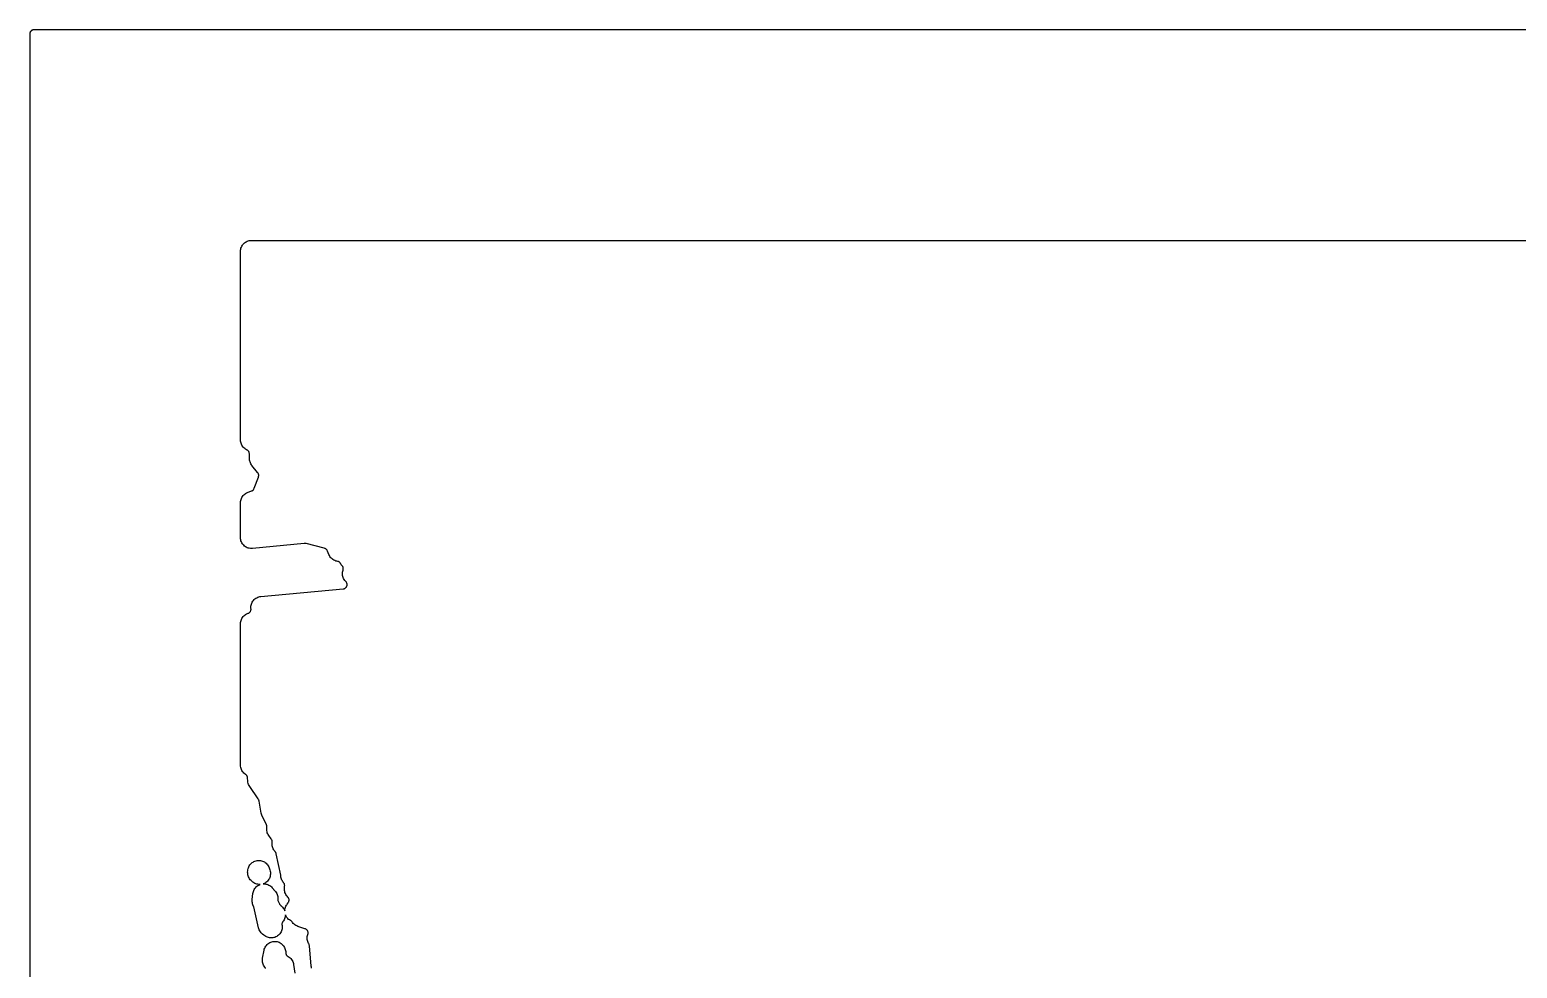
# Model space of a CAD drawing. Header units: metres. Extents: x 0 to 400, y 0 to 202.
# Drawn here: x -0.3 to 88, y 146.8 to 202.5 of the extents above; entities that cross this region are included whole.
import ezdxf

# ---------------------------------------------------------------- set-up
doc = ezdxf.new("R2010")
doc.units = ezdxf.units.M

msp = doc.modelspace()

# ---------------------------------------------------------------- linework, layer by layer
for points in [[(399.985, 202.4526), (0.015, 202.4526), (-0.026, 202.4506), (-0.047, 202.4476), (-0.069, 202.4416), (-0.097, 202.4316), (-0.119, 202.4216), (-0.14, 202.4086), (-0.158, 202.3956), (-0.177, 202.3776), (-0.195, 202.3586), (-0.208, 202.3406), (-0.221, 202.3196), (-0.231, 202.2976), (-0.241, 202.2696), (-0.247, 202.2476), (-0.25, 202.2266), (-0.252, 202.1856), (-0.252, 0.0146)], [(16.471, 146.7536), (16.454, 146.8196), (16.445, 146.8876), (16.338, 148.0886), (16.332, 148.1276), (16.327, 148.1516), (16.318, 148.1766), (16.308, 148.1986), (16.295, 148.2196), (16.266, 148.2756), (16.243, 148.3346), (16.225, 148.3946), (16.213, 148.4566), (16.208, 148.5196), (16.208, 148.5826), (16.215, 148.6446), (16.227, 148.7066), (16.246, 148.7666), (16.251, 148.7826), (16.257, 148.8046), (16.261, 148.8306), (16.262, 148.8546), (16.261, 148.8766), (16.257, 148.9036), (16.252, 148.9286), (16.244, 148.9496), (16.235, 148.9696), (16.222, 148.9926), (16.209, 149.0106), (16.193, 149.0286), (16.172, 149.0486), (16.157, 149.0606), (16.136, 149.0736), (16.111, 149.0856), (16.074, 149.1006), (15.657, 149.2396), (15.595, 149.2636), (15.537, 149.2946), (15.481, 149.3306), (15.43, 149.3716), (15.383, 149.4186), (15.341, 149.4696), (15.308, 149.5136), (15.293, 149.5306), (15.272, 149.5486), (15.254, 149.5616), (15.209, 149.5876), (15.156, 149.6206), (15.107, 149.6576), (15.062, 149.7006), (15.021, 149.7466), (14.985, 149.7966), (14.954, 149.8496), (14.927, 149.9056), (14.919, 149.9296), (14.919, 149.9226), (14.914, 149.8606), (14.904, 149.7996), (14.887, 149.7396), (14.865, 149.6816), (14.838, 149.6256), (14.805, 149.5726), (14.768, 149.5236), (14.759, 149.5136), (14.745, 149.4926), (14.734, 149.4716), (14.725, 149.4486), (14.717, 149.4226), (14.713, 149.4006), (14.71, 149.3756), (14.711, 149.3466), (14.715, 149.3026), (14.72, 149.2746), (14.724, 149.2126), (14.722, 149.1496), (14.714, 149.0876), (14.7, 149.0276), (14.68, 148.9676), (14.655, 148.9106), (14.624, 148.8566), (14.588, 148.8056), (14.548, 148.7576), (14.503, 148.7146), (14.454, 148.6756), (14.401, 148.6426), (14.346, 148.6136), (14.288, 148.5906), (14.228, 148.5726), (14.167, 148.5606), (14.105, 148.5556), (14.042, 148.5556), (13.98, 148.5616), (13.919, 148.5736), (13.859, 148.5916), (13.801, 148.6156), (13.746, 148.6446), (13.694, 148.6796), (13.674, 148.6956), (13.671, 148.6976), (13.645, 148.7186), (13.564, 148.7796), (13.515, 148.8206), (13.47, 148.8666), (13.43, 148.9166), (13.396, 148.9706), (13.367, 149.0276), (13.343, 149.0876), (13.326, 149.1486), (13.038, 150.3916), (13.027, 150.4306), (13.017, 150.4566), (13.012, 150.4656), (12.987, 150.5226), (12.968, 150.5816), (12.954, 150.6426), (12.946, 150.7036), (12.944, 150.7656), (12.948, 150.8286), (12.989, 151.1926), (12.999, 151.2546), (13.015, 151.3156), (13.037, 151.3746), (13.065, 151.4316), (13.098, 151.4856), (13.136, 151.5356), (13.179, 151.5816), (13.226, 151.6236), (13.277, 151.6616), (13.332, 151.6936), (13.389, 151.7196), (13.415, 151.7286), (13.401, 151.7276), (13.337, 151.7286), (13.274, 151.7366), (13.212, 151.7506), (13.151, 151.7696), (13.092, 151.7956), (13.037, 151.8266), (12.984, 151.8636), (12.936, 151.9046), (12.881, 151.9566), (12.834, 152.0056), (12.793, 152.0596), (12.757, 152.1176), (12.728, 152.1786), (12.705, 152.2426), (12.689, 152.3086), (12.68, 152.3756), (12.679, 152.3886), (12.678, 152.3936), (12.674, 152.4646), (12.677, 152.5356), (12.689, 152.6056), (12.707, 152.6746), (12.707, 152.6746), (12.72, 152.7136), (12.744, 152.7736), (12.773, 152.8306), (12.808, 152.8856), (12.848, 152.9356), (12.893, 152.9816), (12.942, 153.0236), (12.995, 153.0606), (13.051, 153.0916), (13.111, 153.1166), (13.172, 153.1356), (13.235, 153.1486), (13.299, 153.1556), (13.364, 153.1556), (13.428, 153.1496), (13.491, 153.1376), (13.553, 153.1186), (13.612, 153.0946), (13.669, 153.0636), (13.722, 153.0276), (13.772, 152.9866), (13.817, 152.9416), (13.858, 152.8916), (13.893, 152.8376), (13.923, 152.7806), (13.947, 152.7206), (13.993, 152.5876), (14.011, 152.5266), (14.023, 152.4636), (14.029, 152.3996), (14.028, 152.3356), (14.021, 152.2726), (14.007, 152.2096), (13.988, 152.1496), (13.963, 152.0906), (13.932, 152.0346), (13.896, 151.9816), (13.855, 151.9336), (13.809, 151.8886), (13.759, 151.8496), (13.705, 151.8146), (13.648, 151.7856), (13.599, 151.7656), (13.636, 151.7676), (13.699, 151.7646), (13.761, 151.7546), (13.822, 151.7396), (13.882, 151.7176), (13.939, 151.6906), (13.993, 151.6586), (14.044, 151.6206), (14.091, 151.5786), (14.133, 151.5316), (14.171, 151.4806), (14.181, 151.4646), (14.199, 151.4396), (14.215, 151.4206), (14.232, 151.4036), (14.239, 151.3976), (14.257, 151.3806), (14.286, 151.3526), (14.328, 151.3036), (14.365, 151.2506), (14.397, 151.1946), (14.423, 151.1346), (14.443, 151.0736), (14.457, 151.0096), (14.464, 150.9456), (14.465, 150.8806), (14.464, 150.8596), (14.465, 150.8286), (14.469, 150.8066), (14.475, 150.7806), (14.49, 150.7406), (14.555, 150.5876), (14.572, 150.5526), (14.584, 150.5316), (14.6, 150.5116), (14.616, 150.4936), (14.634, 150.4776), (14.658, 150.4596), (14.706, 150.4196), (14.75, 150.3766), (14.789, 150.3286), (14.824, 150.2766), (14.854, 150.2226), (14.878, 150.1656), (14.88, 150.1606), (14.882, 150.2086), (14.89, 150.2696), (14.904, 150.3306), (14.924, 150.3886), (14.949, 150.4456), (14.98, 150.4986), (15.001, 150.5286), (15.015, 150.5496), (15.019, 150.5546), (15.022, 150.5586), (15.08, 150.6436), (15.102, 150.6796), (15.113, 150.7016), (15.121, 150.7236), (15.128, 150.7476), (15.132, 150.7706), (15.133, 150.7956), (15.132, 150.8206), (15.129, 150.8456), (15.124, 150.8686), (15.116, 150.8916), (15.106, 150.9146), (15.094, 150.9346), (15.078, 150.9566), (15.059, 150.9786), (15.057, 150.9816), (15.013, 151.0276), (14.974, 151.0786), (14.94, 151.1326), (14.912, 151.1906), (14.889, 151.2506), (14.873, 151.3126), (14.862, 151.3756), (14.858, 151.4396), (14.86, 151.5036), (14.871, 151.6286), (14.872, 151.6686), (14.87, 151.6956), (14.866, 151.7236), (14.861, 151.7436), (14.852, 151.7656), (14.84, 151.7916), (14.827, 151.8116), (14.809, 151.8346), (14.807, 151.8366), (14.768, 151.8846), (14.734, 151.9356), (14.704, 151.9896), (14.68, 152.0466), (14.662, 152.1056), (14.649, 152.1656), (14.642, 152.2266), (14.641, 152.2296), (14.635, 152.2736), (14.375, 153.5446), (14.365, 153.5846), (14.356, 153.6096), (14.345, 153.6326), (14.332, 153.6536), (14.315, 153.6746), (14.299, 153.6916), (14.258, 153.7386), (14.222, 153.7906), (14.191, 153.8456), (14.165, 153.9026), (14.145, 153.9626), (14.131, 154.0236), (14.123, 154.0866), (14.121, 154.1486), (14.125, 154.2116), (14.13, 154.2566), (14.131, 154.2836), (14.128, 154.3126), (14.125, 154.3326), (14.117, 154.3576), (14.107, 154.3836), (14.098, 154.4006), (14.074, 154.4366), (13.931, 154.6316), (13.896, 154.6846), (13.866, 154.7406), (13.842, 154.7996), (13.824, 154.8596), (13.812, 154.9216), (13.806, 154.9846), (13.806, 155.0486), (13.812, 155.1106), (13.815, 155.1296), (13.816, 155.1556), (13.815, 155.1806), (13.812, 155.2046), (13.807, 155.2276), (13.8, 155.2486), (13.784, 155.2836), (13.536, 155.7796), (13.511, 155.8376), (13.491, 155.8986), (13.477, 155.9606), (13.354, 156.6796), (13.344, 156.7236), (13.334, 156.7526), (13.324, 156.7756), (13.301, 156.8126), (12.797, 157.5406), (12.761, 157.6006), (12.731, 157.6626), (12.708, 157.7286), (12.692, 157.7956), (12.684, 157.8646), (12.671, 158.0486), (12.666, 158.0906), (12.66, 158.1156), (12.653, 158.1376), (12.642, 158.1616), (12.629, 158.1846), (12.617, 158.2026), (12.6, 158.2216), (12.58, 158.2406), (12.56, 158.2556), (12.552, 158.2606), (12.499, 158.2986), (12.45, 158.3416), (12.406, 158.3886), (12.366, 158.4406), (12.332, 158.4956), (12.304, 158.5546), (12.281, 158.6156), (12.265, 158.6786), (12.255, 158.7426), (12.252, 158.8076), (12.252, 167.2036), (12.255, 167.2686), (12.265, 167.3336), (12.282, 167.3966), (12.304, 167.4586), (12.333, 167.5176), (12.367, 167.5726), (12.407, 167.6246), (12.452, 167.6716), (12.502, 167.7146), (12.555, 167.7526), (12.612, 167.7846), (12.672, 167.8106), (12.704, 167.8226), (12.736, 167.8366), (12.759, 167.8496), (12.78, 167.8636), (12.798, 167.8786), (12.814, 167.8956), (12.827, 167.9126), (12.842, 167.9346), (12.853, 167.9566), (12.862, 167.9796), (12.869, 168.0036), (12.874, 168.0256), (12.876, 168.0526), (12.876, 168.0756), (12.873, 168.1076), (12.869, 168.1716), (12.872, 168.2356), (12.881, 168.2986), (12.896, 168.3616), (12.918, 168.4216), (12.945, 168.4796), (12.978, 168.5346), (13.016, 168.5866), (13.059, 168.6336), (13.106, 168.6766), (13.158, 168.7146), (13.213, 168.7476), (13.271, 168.7756), (13.332, 168.7966), (13.394, 168.8116), (13.458, 168.8206), (18.335, 169.2706), (18.375, 169.2756), (18.398, 169.2816), (18.418, 169.2886), (18.44, 169.2996), (18.464, 169.3126), (18.484, 169.3276), (18.503, 169.3446), (18.52, 169.3636), (18.534, 169.3816), (18.547, 169.4026), (18.558, 169.4266), (18.567, 169.4496), (18.572, 169.4706), (18.576, 169.4946), (18.577, 169.5206), (18.576, 169.5456), (18.572, 169.5716), (18.567, 169.5946), (18.559, 169.6186), (18.549, 169.6396), (18.537, 169.6606), (18.522, 169.6806), (18.507, 169.6976), (18.478, 169.7256), (18.436, 169.7756), (18.399, 169.8286), (18.368, 169.8856), (18.343, 169.9456), (18.323, 170.0066), (18.31, 170.0706), (18.304, 170.1346), (18.304, 170.1996), (18.31, 170.2646), (18.323, 170.3276), (18.338, 170.3896), (18.346, 170.4296), (18.349, 170.4566), (18.349, 170.4796), (18.347, 170.5036), (18.342, 170.5266), (18.334, 170.5516), (18.324, 170.5766), (18.314, 170.5936), (18.298, 170.6166), (18.268, 170.6536), (18.229, 170.7066), (18.195, 170.7646), (18.186, 170.7806), (18.173, 170.8016), (18.157, 170.8206), (18.141, 170.8376), (18.121, 170.8536), (18.1, 170.8676), (18.08, 170.8786), (18.057, 170.8876), (18.03, 170.8966), (17.973, 170.9076), (17.91, 170.9236), (17.85, 170.9456), (17.792, 170.9736), (17.737, 171.0066), (17.685, 171.0456), (17.638, 171.0896), (17.595, 171.1376), (17.557, 171.1896), (17.525, 171.2456), (17.498, 171.3046), (17.415, 171.5146), (17.4, 171.5486), (17.388, 171.5696), (17.374, 171.5896), (17.359, 171.6066), (17.341, 171.6236), (17.322, 171.6386), (17.303, 171.6516), (17.283, 171.6626), (17.262, 171.6706), (17.224, 171.6826), (16.139, 171.9616), (16.105, 171.9686), (16.08, 171.9706), (16.055, 171.9716), (16.022, 171.9706), (12.964, 171.6676), (12.9, 171.6646), (12.837, 171.6676), (12.774, 171.6766), (12.712, 171.6926), (12.652, 171.7136), (12.595, 171.7406), (12.54, 171.7736), (12.489, 171.8116), (12.442, 171.8546), (12.399, 171.9016), (12.361, 171.9526), (12.329, 172.0066), (12.301, 172.0646), (12.28, 172.1246), (12.264, 172.1866), (12.255, 172.2486), (12.252, 172.3126), (12.252, 174.3856), (12.255, 174.4506), (12.265, 174.5146), (12.281, 174.5786), (12.304, 174.6396), (12.332, 174.6976), (12.366, 174.7536), (12.406, 174.8046), (12.451, 174.8526), (12.5, 174.8956), (12.553, 174.9326), (12.61, 174.9646), (12.669, 174.9916), (12.902, 175.0796), (12.94, 175.0956), (12.957, 175.1056), (12.973, 175.1166), (12.993, 175.1326), (13.013, 175.1526), (13.027, 175.1696), (13.039, 175.1876), (13.05, 175.2086), (13.067, 175.2466), (13.312, 175.9026), (13.324, 175.9376), (13.328, 175.9586), (13.331, 175.9856), (13.332, 176.0096), (13.331, 176.0326), (13.327, 176.0546), (13.321, 176.0756), (13.312, 176.1026), (13.302, 176.1236), (13.29, 176.1426), (13.267, 176.1746), (12.932, 176.5896), (12.897, 176.6386), (12.866, 176.6896), (12.84, 176.7446), (12.819, 176.8006), (12.804, 176.8586), (12.794, 176.9176), (12.789, 176.9776), (12.79, 177.0376), (12.792, 177.0696), (12.791, 177.1116), (12.776, 177.2936), (12.771, 177.3326), (12.765, 177.3576), (12.758, 177.3816), (12.748, 177.4026), (12.737, 177.4216), (12.724, 177.4406), (12.704, 177.4636), (12.687, 177.4806), (12.67, 177.4936), (12.651, 177.5056), (12.61, 177.5256), (12.553, 177.5576), (12.5, 177.5956), (12.451, 177.6386), (12.406, 177.6856), (12.367, 177.7376), (12.332, 177.7926), (12.304, 177.8516), (12.281, 177.9126), (12.265, 177.9756), (12.255, 178.0406), (12.252, 178.1056), (12.252, 189.3006), (12.255, 189.3646), (12.264, 189.4266), (12.28, 189.4886), (12.301, 189.5486), (12.329, 189.6056), (12.361, 189.6606), (12.399, 189.7116), (12.442, 189.7586), (12.489, 189.8016), (12.54, 189.8396), (12.595, 189.8716), (12.652, 189.8996), (12.712, 189.9206), (12.774, 189.9366), (12.836, 189.9456), (12.9, 189.9486), (128.263, 189.9486)], [(13.738, 146.7376), (13.731, 146.7616), (13.723, 146.7826), (13.712, 146.8036), (13.698, 146.8236), (13.694, 146.8286), (13.657, 146.8796), (13.624, 146.9336), (13.597, 146.9906), (13.575, 147.0506), (13.56, 147.1116), (13.55, 147.1746), (13.547, 147.2376), (13.55, 147.3006), (13.559, 147.3636), (13.649, 147.8256), (13.664, 147.8876), (13.686, 147.9486), (13.713, 148.0066), (13.746, 148.0616), (13.785, 148.1136), (13.828, 148.1606), (13.876, 148.2036), (13.927, 148.2416), (13.983, 148.2746), (14.041, 148.3016), (14.102, 148.3236), (14.164, 148.3386), (14.228, 148.3466), (14.292, 148.3496), (14.356, 148.3456), (14.42, 148.3356), (14.482, 148.3186), (14.542, 148.2966), (14.6, 148.2676), (14.654, 148.2346), (14.705, 148.1946), (14.752, 148.1506), (14.794, 148.1026), (14.831, 148.0496), (14.863, 147.9946), (14.889, 147.9356), (14.91, 147.8746), (14.924, 147.8116), (14.931, 147.7476), (14.933, 147.6836), (14.933, 147.6786), (14.934, 147.6516), (14.938, 147.6286), (14.945, 147.6046), (14.953, 147.5826), (14.964, 147.5606), (14.977, 147.5386), (14.991, 147.5206), (15.008, 147.5026), (15.029, 147.4846), (15.048, 147.4706), (15.083, 147.4506), (15.138, 147.4146), (15.189, 147.3736), (15.236, 147.3276), (15.278, 147.2776), (15.315, 147.2236), (15.346, 147.1656), (15.371, 147.1056), (15.389, 147.0426), (15.402, 146.9786), (15.473, 146.4656)]]:
    msp.add_lwpolyline(points)

doc.saveas('drawing.dxf')
